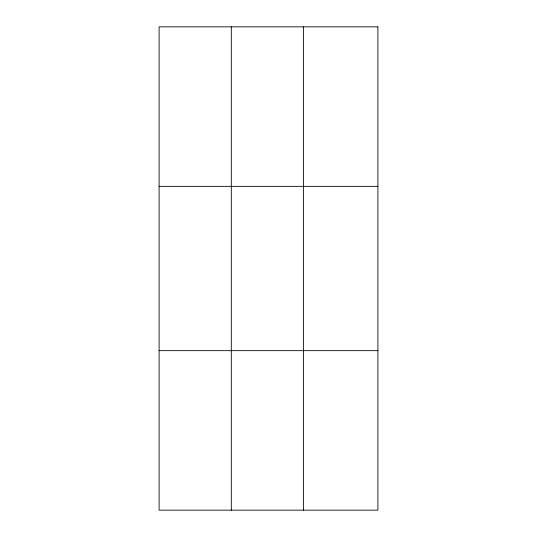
<?xml version="1.0" encoding="UTF-8"?>
<svg xmlns="http://www.w3.org/2000/svg" width="537" height="537" viewBox="0 0 537 537"><rect width="100%" height="100%" fill="white"/><g stroke="black" fill="none" stroke-linecap="round" stroke-linejoin="round"><path stroke-width="0.81" d="M231.306 26.85L231.306 510.15M303.506 26.85L303.506 510.15M159.1 186.339L377.9 186.339M159.1 350.661L377.9 350.661M377.9 26.85L377.9 510.15L159.1 510.15L159.1 26.85L377.9 26.85"/></g></svg>
